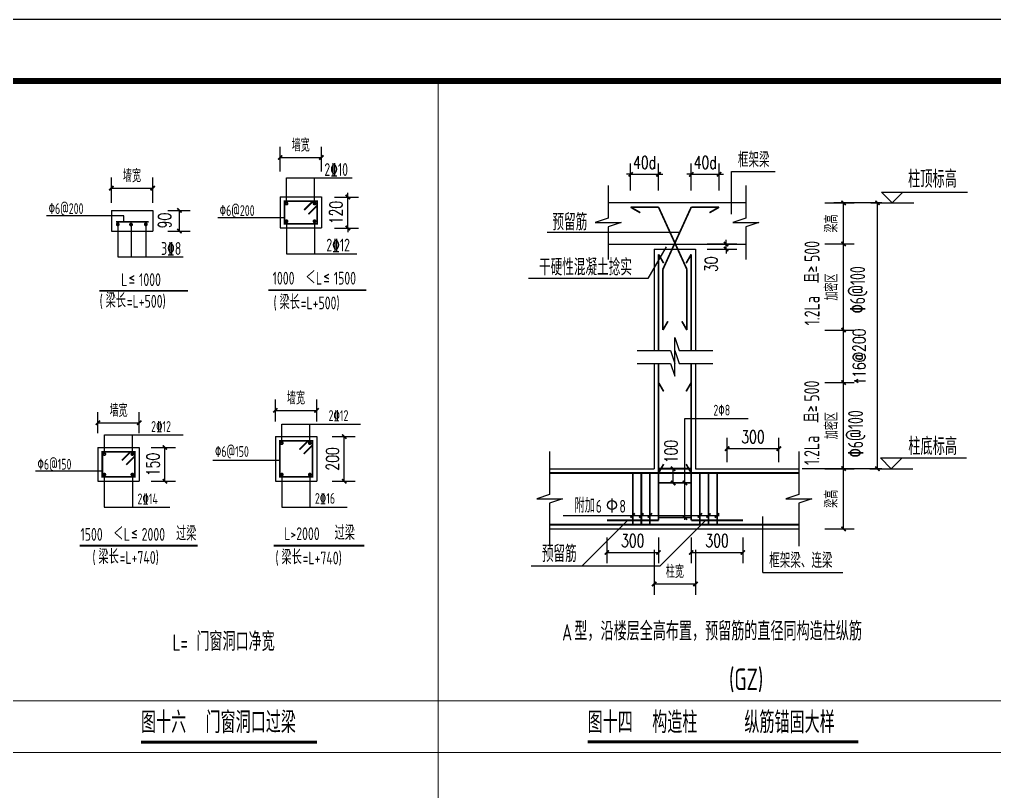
# Model space of a CAD drawing. Extents: x 1051052 to 1482120, y -981644 to -673261.
# Drawn here: x 1300945 to 1323603, y -778807 to -760876 of the extents above; entities that cross this region are included whole.
import ezdxf

# ---------------------------------------------------------------- set-up
doc = ezdxf.new("R2010")
doc.units = 0
doc.header["$LTSCALE"] = 1000
doc.header["$MEASUREMENT"] = 0
for name, color, linetype in [('DIM_LEAD', 3, 'Continuous'), ('PUB_DIM', 3, 'Continuous'), ('PUB_TEXT', 7, 'Continuous'), ('TK', 142, 'Continuous'), ('填充', 8, 'Continuous'), ('墙线__粗线', 7, 'Continuous'), ('尺寸线及数字', 253, 'Continuous'), ('层0', 7, 'Continuous'), ('折断线', 7, 'Continuous'), ('钢筋', 1, 'Continuous')]:
    doc.layers.add(name, color=color, linetype=linetype)
doc.layers.add('TEXT', color=7, linetype='Continuous', lineweight=25)
doc.layers.add('图框外框__细线', color=9, linetype='Continuous', lineweight=18)
doc.styles.add('_TCH_DIM_T3', font='SIMPLEX', dxfattribs={"width": 0.705882, "bigfont": 'GBCBIG'})
doc.styles.add('TSSD_Num', font='Tssdeng.shx', dxfattribs={"width": 0.7, "bigfont": 'hztxt.shx'})
doc.dimstyles.new('_TCH_ARCH&&100', dxfattribs={"dimtxt": 297.5, "dimasz": 100, "dimexe": 250, "dimexo": 300, "dimgap": 126.25, "dimtad": 1, "dimdec": 0, "dimzin": 0, "dimdsep": 46, "dimtxsty": '_TCH_DIM_T3', "dimblk": 'ARCHTICK', "dimcen": 0.09, "dimclrt": 7, "dimazin": 2, "dimtfac": 1, "dimtdec": 0, "dimtix": 1, "dimtmove": 2, "dimatfit": 3, "dimfxl": 0, "dimtolj": 1, "dimtzin": 0, "dimarcsym": 0})

# ---------------------------------------------------------------- blocks, each defined once
blk = doc.blocks.new('_ArchTick')
at = {"color": 0, "linetype": 'ByBlock', "const_width": 0.4}
blk.add_lwpolyline([(-0.5, -0.5), (0.5, 0.5)], dxfattribs=at)
blk = doc.blocks.new('*D625')
at = {"layer": 'Defpoints', "color": 0, "transparency": 16777216}
for p in [(1319356, -771309), (1320095, -771309), (1319356, -772709)]:
    blk.add_point(p, dxfattribs=at)
at = {"layer": 'PUB_DIM', "color": 0, "lineweight": -2, "transparency": 16777216}
for p, q in [((1319656, -771309), (1320345, -771309)), ((1320095, -772709), (1320095, -771309)), ((1319656, -772709), (1320345, -772709))]:
    blk.add_line(p, q, dxfattribs=at)
at = {"layer": 'PUB_DIM', "color": 0, "lineweight": -2, "transparency": 16777216, "xscale": 100, "yscale": 100, "zscale": 100}
for p, rotation in [((1320095, -771309), 90), ((1320095, -772709), 270)]:
    blk.add_blockref('_ArchTick', p, dxfattribs=dict(at, rotation=rotation))
at = {"layer": 'PUB_DIM', "color": 7, "transparency": 16777216, "insert": (1319812, -772009), "char_height": 297.5, "attachment_point": 5, "rotation": 90, "style": '_TCH_DIM_T3'}
blk.add_mtext('\\A1;梁高', dxfattribs=at)
blk = doc.blocks.new('*D626')
at = {"layer": 'Defpoints', "color": 0, "transparency": 16777216}
for p in [(1319356, -769309), (1320095, -769309), (1319356, -771309)]:
    blk.add_point(p, dxfattribs=at)
at = {"layer": 'PUB_DIM', "color": 0, "lineweight": -2, "transparency": 16777216}
for p, q in [((1319656, -769309), (1320345, -769309)), ((1320095, -771309), (1320095, -769309)), ((1319656, -771309), (1320345, -771309))]:
    blk.add_line(p, q, dxfattribs=at)
at = {"layer": 'PUB_DIM', "color": 0, "lineweight": -2, "transparency": 16777216, "xscale": 100, "yscale": 100, "zscale": 100}
for p, rotation in [((1320095, -769309), 90), ((1320095, -771309), 270)]:
    blk.add_blockref('_ArchTick', p, dxfattribs=dict(at, rotation=rotation))
at = {"layer": 'PUB_DIM', "color": 7, "transparency": 16777216, "insert": (1319814, -770309), "char_height": 297.5, "attachment_point": 5, "rotation": 90, "style": '_TCH_DIM_T3'}
blk.add_mtext('\\A1;加密区', dxfattribs=at)
blk = doc.blocks.new('*D627')
at = {"layer": 'Defpoints', "color": 0, "transparency": 16777216}
for p in [(1319356, -768090), (1320095, -768090), (1319356, -769309)]:
    blk.add_point(p, dxfattribs=at)
at = {"layer": 'PUB_DIM', "color": 0, "lineweight": -2, "transparency": 16777216}
for p, q in [((1319656, -768090), (1320345, -768090)), ((1320095, -769309), (1320095, -768090)), ((1319656, -769309), (1320345, -769309))]:
    blk.add_line(p, q, dxfattribs=at)
at = {"layer": 'PUB_DIM', "color": 0, "lineweight": -2, "transparency": 16777216, "xscale": 100, "yscale": 100, "zscale": 100}
for p, rotation in [((1320095, -768090), 90), ((1320095, -769309), 270)]:
    blk.add_blockref('_ArchTick', p, dxfattribs=dict(at, rotation=rotation))
at = {"layer": 'PUB_DIM', "color": 7, "transparency": 16777216, "insert": (1320458, -768700), "char_height": 297.5, "attachment_point": 5, "rotation": 90, "style": '_TCH_DIM_T3'}
blk.add_mtext('\\A1;^ 16@200', dxfattribs=at)
blk = doc.blocks.new('*D628')
at = {"layer": 'Defpoints', "color": 0, "transparency": 16777216}
for p in [(1319356, -766090), (1320095, -766090), (1319356, -768090)]:
    blk.add_point(p, dxfattribs=at)
at = {"layer": 'PUB_DIM', "color": 0, "lineweight": -2, "transparency": 16777216}
for p, q in [((1319656, -766090), (1320345, -766090)), ((1320095, -768090), (1320095, -766090)), ((1319656, -768090), (1320345, -768090))]:
    blk.add_line(p, q, dxfattribs=at)
at = {"layer": 'PUB_DIM', "color": 0, "lineweight": -2, "transparency": 16777216, "xscale": 100, "yscale": 100, "zscale": 100}
for p, rotation in [((1320095, -766090), 90), ((1320095, -768090), 270)]:
    blk.add_blockref('_ArchTick', p, dxfattribs=dict(at, rotation=rotation))
at = {"layer": 'PUB_DIM', "color": 7, "transparency": 16777216, "insert": (1319814, -767090), "char_height": 297.5, "attachment_point": 5, "rotation": 90, "style": '_TCH_DIM_T3'}
blk.add_mtext('\\A1;加密区', dxfattribs=at)
blk = doc.blocks.new('*D629')
at = {"layer": 'Defpoints', "color": 0, "transparency": 16777216}
for p in [(1319356, -765134), (1320095, -765134), (1319356, -766090)]:
    blk.add_point(p, dxfattribs=at)
at = {"layer": 'PUB_DIM', "color": 0, "lineweight": -2, "transparency": 16777216}
for p, q in [((1319656, -765134), (1320345, -765134)), ((1320095, -766090), (1320095, -765134)), ((1319656, -766090), (1320345, -766090))]:
    blk.add_line(p, q, dxfattribs=at)
at = {"layer": 'PUB_DIM', "color": 0, "lineweight": -2, "transparency": 16777216, "xscale": 100, "yscale": 100, "zscale": 100}
for p, rotation in [((1320095, -765134), 90), ((1320095, -766090), 270)]:
    blk.add_blockref('_ArchTick', p, dxfattribs=dict(at, rotation=rotation))
at = {"layer": 'PUB_DIM', "color": 7, "transparency": 16777216, "insert": (1319812, -765612), "char_height": 297.5, "attachment_point": 5, "rotation": 90, "style": '_TCH_DIM_T3'}
blk.add_mtext('\\A1;梁高', dxfattribs=at)
blk = doc.blocks.new('*D630')
at = {"layer": 'Defpoints', "color": 0, "transparency": 16777216}
for p in [(1316555, -772605), (1317755, -772605), (1317755, -773257)]:
    blk.add_point(p, dxfattribs=at)
at = {"layer": 'PUB_DIM', "color": 0, "lineweight": -2, "transparency": 16777216}
for p, q in [((1316555, -772905), (1316555, -773507)), ((1317755, -772905), (1317755, -773507)), ((1316555, -773257), (1317755, -773257))]:
    blk.add_line(p, q, dxfattribs=at)
at = {"layer": 'PUB_DIM', "color": 0, "lineweight": -2, "transparency": 16777216, "xscale": 100, "yscale": 100, "zscale": 100, "rotation": 180}
blk.add_blockref('_ArchTick', (1316555, -773257), dxfattribs=at)
at = {"layer": 'PUB_DIM', "color": 0, "lineweight": -2, "transparency": 16777216, "xscale": 100, "yscale": 100, "zscale": 100}
blk.add_blockref('_ArchTick', (1317755, -773257), dxfattribs=at)
at = {"layer": 'PUB_DIM', "color": 7, "transparency": 16777216, "insert": (1317155, -772982), "char_height": 297.5, "attachment_point": 5, "style": '_TCH_DIM_T3'}
blk.add_mtext('\\A1;300', dxfattribs=at)
blk = doc.blocks.new('*D631')
at = {"layer": 'Defpoints', "color": 0, "transparency": 16777216}
for p in [(1315695, -772894), (1316655, -772894), (1316655, -773986)]:
    blk.add_point(p, dxfattribs=at)
at = {"layer": 'PUB_DIM', "color": 0, "lineweight": -2, "transparency": 16777216}
for p, q in [((1315695, -773194), (1315695, -774236)), ((1316655, -773194), (1316655, -774236)), ((1315695, -773986), (1316655, -773986))]:
    blk.add_line(p, q, dxfattribs=at)
at = {"layer": 'PUB_DIM', "color": 0, "lineweight": -2, "transparency": 16777216, "xscale": 100, "yscale": 100, "zscale": 100, "rotation": 180}
blk.add_blockref('_ArchTick', (1315695, -773986), dxfattribs=at)
at = {"layer": 'PUB_DIM', "color": 0, "lineweight": -2, "transparency": 16777216, "xscale": 100, "yscale": 100, "zscale": 100}
blk.add_blockref('_ArchTick', (1316655, -773986), dxfattribs=at)
at = {"layer": 'PUB_DIM', "color": 7, "transparency": 16777216, "insert": (1316175, -773701), "char_height": 297.5, "attachment_point": 5, "style": '_TCH_DIM_T3'}
blk.add_mtext('\\A1;柱宽', dxfattribs=at)
blk = doc.blocks.new('*D632')
at = {"layer": 'Defpoints', "color": 0, "transparency": 16777216}
for p in [(1314595, -772605), (1315795, -772605), (1315795, -773257)]:
    blk.add_point(p, dxfattribs=at)
at = {"layer": 'PUB_DIM', "color": 0, "lineweight": -2, "transparency": 16777216}
for p, q in [((1314595, -772905), (1314595, -773507)), ((1315795, -772905), (1315795, -773507)), ((1314595, -773257), (1315795, -773257))]:
    blk.add_line(p, q, dxfattribs=at)
at = {"layer": 'PUB_DIM', "color": 0, "lineweight": -2, "transparency": 16777216, "xscale": 100, "yscale": 100, "zscale": 100, "rotation": 180}
blk.add_blockref('_ArchTick', (1314595, -773257), dxfattribs=at)
at = {"layer": 'PUB_DIM', "color": 0, "lineweight": -2, "transparency": 16777216, "xscale": 100, "yscale": 100, "zscale": 100}
blk.add_blockref('_ArchTick', (1315795, -773257), dxfattribs=at)
at = {"layer": 'PUB_DIM', "color": 7, "transparency": 16777216, "insert": (1315195, -772982), "char_height": 297.5, "attachment_point": 5, "style": '_TCH_DIM_T3'}
blk.add_mtext('\\A1;300', dxfattribs=at)
blk = doc.blocks.new('*D633')
at = {"layer": 'Defpoints', "color": 0, "transparency": 16777216}
for p in [(1316134, -771309), (1316340, -771309), (1316340, -771641)]:
    blk.add_point(p, dxfattribs=at)
at = {"layer": 'PUB_DIM', "color": 0, "lineweight": -2, "transparency": 16777216}
for p, q in [((1316134, -771309), (1315884, -771309)), ((1316134, -771641), (1316134, -771309)), ((1316134, -771641), (1315884, -771641))]:
    blk.add_line(p, q, dxfattribs=at)
at = {"layer": 'PUB_DIM', "color": 0, "lineweight": -2, "transparency": 16777216, "xscale": 100, "yscale": 100, "zscale": 100}
for p, rotation in [((1316134, -771309), 90), ((1316134, -771641), 270)]:
    blk.add_blockref('_ArchTick', p, dxfattribs=dict(at, rotation=rotation))
at = {"layer": 'PUB_DIM', "color": 7, "transparency": 16777216, "insert": (1316085, -770912), "char_height": 297.5, "attachment_point": 5, "rotation": 90, "style": '_TCH_DIM_T3'}
blk.add_mtext('\\A1;100', dxfattribs=at)
blk = doc.blocks.new('*D634')
at = {"layer": 'Defpoints', "color": 0, "transparency": 16777216}
for p in [(1318590, -770844), (1317390, -771461), (1318590, -771461)]:
    blk.add_point(p, dxfattribs=at)
at = {"layer": 'PUB_DIM', "color": 0, "lineweight": -2, "transparency": 16777216}
for p, q in [((1317390, -771161), (1317390, -770594)), ((1318590, -771161), (1318590, -770594)), ((1317390, -770844), (1318590, -770844))]:
    blk.add_line(p, q, dxfattribs=at)
at = {"layer": 'PUB_DIM', "color": 0, "lineweight": -2, "transparency": 16777216, "xscale": 100, "yscale": 100, "zscale": 100, "rotation": 180}
blk.add_blockref('_ArchTick', (1317390, -770844), dxfattribs=at)
at = {"layer": 'PUB_DIM', "color": 0, "lineweight": -2, "transparency": 16777216, "xscale": 100, "yscale": 100, "zscale": 100}
blk.add_blockref('_ArchTick', (1318590, -770844), dxfattribs=at)
at = {"layer": 'PUB_DIM', "color": 7, "transparency": 16777216, "insert": (1317990, -770569), "char_height": 297.5, "attachment_point": 5, "style": '_TCH_DIM_T3'}
blk.add_mtext('\\A1;300', dxfattribs=at)
blk = doc.blocks.new('*D635')
at = {"layer": 'Defpoints', "color": 0, "transparency": 16777216}
for p in [(1316624, -766090), (1316624, -766210), (1317364, -766090)]:
    blk.add_point(p, dxfattribs=at)
at = {"layer": 'PUB_DIM', "color": 0, "lineweight": -2, "transparency": 16777216}
for p, q in [((1317364, -766090), (1317364, -765990)), ((1316924, -766090), (1317614, -766090)), ((1316924, -766210), (1317614, -766210)), ((1317364, -766210), (1317364, -766090)), ((1317364, -766210), (1317364, -766310))]:
    blk.add_line(p, q, dxfattribs=at)
at = {"layer": 'PUB_DIM', "color": 0, "lineweight": -2, "transparency": 16777216, "xscale": 100, "yscale": 100, "zscale": 100}
for p, rotation in [((1317364, -766090), 270), ((1317364, -766210), 90)]:
    blk.add_blockref('_ArchTick', p, dxfattribs=dict(at, rotation=rotation))
at = {"layer": 'PUB_DIM', "color": 7, "transparency": 16777216, "insert": (1317019, -766560), "char_height": 297.5, "attachment_point": 5, "rotation": 90, "style": '_TCH_DIM_T3'}
blk.add_mtext('\\A1;30', dxfattribs=at)
blk = doc.blocks.new('*D636')
at = {"layer": 'Defpoints', "color": 0, "transparency": 16777216}
for p in [(1317203, -764472), (1316555, -765148), (1317203, -765148)]:
    blk.add_point(p, dxfattribs=at)
at = {"layer": 'PUB_DIM', "color": 0, "lineweight": -2, "transparency": 16777216}
for p, q in [((1316555, -764848), (1316555, -764222)), ((1317203, -764848), (1317203, -764222)), ((1316555, -764472), (1316455, -764472)), ((1316555, -764472), (1317203, -764472)), ((1317203, -764472), (1317303, -764472))]:
    blk.add_line(p, q, dxfattribs=at)
at = {"layer": 'PUB_DIM', "color": 0, "lineweight": -2, "transparency": 16777216, "xscale": 100, "yscale": 100, "zscale": 100}
blk.add_blockref('_ArchTick', (1316555, -764472), dxfattribs=at)
at = {"layer": 'PUB_DIM', "color": 0, "lineweight": -2, "transparency": 16777216, "xscale": 100, "yscale": 100, "zscale": 100, "rotation": 180}
blk.add_blockref('_ArchTick', (1317203, -764472), dxfattribs=at)
at = {"layer": 'PUB_DIM', "color": 7, "transparency": 16777216, "insert": (1316879, -764197), "char_height": 297.5, "attachment_point": 5, "style": '_TCH_DIM_T3'}
blk.add_mtext('\\A1;40d', dxfattribs=at)
blk = doc.blocks.new('*D637')
at = {"layer": 'Defpoints', "color": 0, "transparency": 16777216}
for p in [(1315795, -764472), (1315147, -765148), (1315795, -765148)]:
    blk.add_point(p, dxfattribs=at)
at = {"layer": 'PUB_DIM', "color": 0, "lineweight": -2, "transparency": 16777216}
for p, q in [((1315147, -764848), (1315147, -764222)), ((1315795, -764848), (1315795, -764222)), ((1315147, -764472), (1315047, -764472)), ((1315147, -764472), (1315795, -764472)), ((1315795, -764472), (1315895, -764472))]:
    blk.add_line(p, q, dxfattribs=at)
at = {"layer": 'PUB_DIM', "color": 0, "lineweight": -2, "transparency": 16777216, "xscale": 100, "yscale": 100, "zscale": 100}
blk.add_blockref('_ArchTick', (1315147, -764472), dxfattribs=at)
at = {"layer": 'PUB_DIM', "color": 0, "lineweight": -2, "transparency": 16777216, "xscale": 100, "yscale": 100, "zscale": 100, "rotation": 180}
blk.add_blockref('_ArchTick', (1315795, -764472), dxfattribs=at)
at = {"layer": 'PUB_DIM', "color": 7, "transparency": 16777216, "insert": (1315471, -764197), "char_height": 297.5, "attachment_point": 5, "style": '_TCH_DIM_T3'}
blk.add_mtext('\\A1;40d', dxfattribs=at)
blk = doc.blocks.new('*D638')
at = {"layer": 'Defpoints', "color": 0, "transparency": 16777216}
for p in [(1307911, -770564), (1308493, -770564), (1307911, -771602)]:
    blk.add_point(p, dxfattribs=at)
at = {"layer": 'PUB_DIM', "color": 0, "lineweight": -2, "transparency": 16777216}
for p, q in [((1308211, -770564), (1308743, -770564)), ((1308493, -771602), (1308493, -770564)), ((1308211, -771602), (1308743, -771602))]:
    blk.add_line(p, q, dxfattribs=at)
at = {"layer": 'PUB_DIM', "color": 0, "lineweight": -2, "transparency": 16777216, "xscale": 100, "yscale": 100, "zscale": 100}
for p, rotation in [((1308493, -770564), 90), ((1308493, -771602), 270)]:
    blk.add_blockref('_ArchTick', p, dxfattribs=dict(at, rotation=rotation))
at = {"layer": 'PUB_DIM', "color": 7, "transparency": 16777216, "insert": (1308218, -771083), "char_height": 297.5, "attachment_point": 5, "rotation": 90, "style": '_TCH_DIM_T3'}
blk.add_mtext('\\A1;200', dxfattribs=at)
blk = doc.blocks.new('*D639')
at = {"layer": 'Defpoints', "color": 0, "transparency": 16777216}
for p in [(1307851, -769955), (1306891, -770511), (1307851, -770511)]:
    blk.add_point(p, dxfattribs=at)
at = {"layer": 'PUB_DIM', "color": 0, "lineweight": -2, "transparency": 16777216}
for p, q in [((1306891, -770211), (1306891, -769705)), ((1307851, -770211), (1307851, -769705)), ((1306891, -769955), (1307851, -769955))]:
    blk.add_line(p, q, dxfattribs=at)
at = {"layer": 'PUB_DIM', "color": 0, "lineweight": -2, "transparency": 16777216, "xscale": 100, "yscale": 100, "zscale": 100, "rotation": 180}
blk.add_blockref('_ArchTick', (1306891, -769955), dxfattribs=at)
at = {"layer": 'PUB_DIM', "color": 0, "lineweight": -2, "transparency": 16777216, "xscale": 100, "yscale": 100, "zscale": 100}
blk.add_blockref('_ArchTick', (1307851, -769955), dxfattribs=at)
at = {"layer": 'PUB_DIM', "color": 7, "transparency": 16777216, "insert": (1307371, -769670), "char_height": 297.5, "attachment_point": 5, "style": '_TCH_DIM_T3'}
blk.add_mtext('\\A1;墙宽', dxfattribs=at)
blk = doc.blocks.new('*D640')
at = {"layer": 'Defpoints', "color": 0, "transparency": 16777216}
for p in [(1303701, -770817), (1304323, -770817), (1303701, -771602)]:
    blk.add_point(p, dxfattribs=at)
at = {"layer": 'PUB_DIM', "color": 0, "lineweight": -2, "transparency": 16777216}
for p, q in [((1304001, -770817), (1304573, -770817)), ((1304323, -771602), (1304323, -770817)), ((1304001, -771602), (1304573, -771602))]:
    blk.add_line(p, q, dxfattribs=at)
at = {"layer": 'PUB_DIM', "color": 0, "lineweight": -2, "transparency": 16777216, "xscale": 100, "yscale": 100, "zscale": 100}
for p, rotation in [((1304323, -770817), 90), ((1304323, -771602), 270)]:
    blk.add_blockref('_ArchTick', p, dxfattribs=dict(at, rotation=rotation))
at = {"layer": 'PUB_DIM', "color": 7, "transparency": 16777216, "insert": (1304048, -771210), "char_height": 297.5, "attachment_point": 5, "rotation": 90, "style": '_TCH_DIM_T3'}
blk.add_mtext('\\A1;150', dxfattribs=at)
blk = doc.blocks.new('*D641')
at = {"layer": 'Defpoints', "color": 0, "transparency": 16777216}
for p in [(1303727, -770244), (1302767, -770787), (1303727, -770787)]:
    blk.add_point(p, dxfattribs=at)
at = {"layer": 'PUB_DIM', "color": 0, "lineweight": -2, "transparency": 16777216}
for p, q in [((1302767, -770487), (1302767, -769994)), ((1303727, -770487), (1303727, -769994)), ((1302767, -770244), (1303727, -770244))]:
    blk.add_line(p, q, dxfattribs=at)
at = {"layer": 'PUB_DIM', "color": 0, "lineweight": -2, "transparency": 16777216, "xscale": 100, "yscale": 100, "zscale": 100, "rotation": 180}
blk.add_blockref('_ArchTick', (1302767, -770244), dxfattribs=at)
at = {"layer": 'PUB_DIM', "color": 0, "lineweight": -2, "transparency": 16777216, "xscale": 100, "yscale": 100, "zscale": 100}
blk.add_blockref('_ArchTick', (1303727, -770244), dxfattribs=at)
at = {"layer": 'PUB_DIM', "color": 7, "transparency": 16777216, "insert": (1303247, -769959), "char_height": 297.5, "attachment_point": 5, "style": '_TCH_DIM_T3'}
blk.add_mtext('\\A1;墙宽', dxfattribs=at)
blk = doc.blocks.new('*D642')
at = {"layer": 'Defpoints', "color": 0, "transparency": 16777216}
for p in [(1307967, -764999), (1308576, -764999), (1307967, -765719)]:
    blk.add_point(p, dxfattribs=at)
at = {"layer": 'PUB_DIM', "color": 0, "lineweight": -2, "transparency": 16777216}
for p, q in [((1308576, -764999), (1308576, -764899)), ((1308267, -764999), (1308826, -764999)), ((1308576, -765719), (1308576, -764999)), ((1308267, -765719), (1308826, -765719)), ((1308576, -765719), (1308576, -765819))]:
    blk.add_line(p, q, dxfattribs=at)
at = {"layer": 'PUB_DIM', "color": 0, "lineweight": -2, "transparency": 16777216, "xscale": 100, "yscale": 100, "zscale": 100}
for p, rotation in [((1308576, -764999), 270), ((1308576, -765719), 90)]:
    blk.add_blockref('_ArchTick', p, dxfattribs=dict(at, rotation=rotation))
at = {"layer": 'PUB_DIM', "color": 7, "transparency": 16777216, "insert": (1308301, -765359), "char_height": 297.5, "attachment_point": 5, "rotation": 90, "style": '_TCH_DIM_T3'}
blk.add_mtext('\\A1;120', dxfattribs=at)
blk = doc.blocks.new('*D643')
at = {"layer": 'Defpoints', "color": 0, "transparency": 16777216}
for p in [(1307961, -764080), (1307001, -764703), (1307961, -764703)]:
    blk.add_point(p, dxfattribs=at)
at = {"layer": 'PUB_TEXT', "color": 0, "lineweight": -2, "transparency": 16777216}
for p, q in [((1307001, -764403), (1307001, -763830)), ((1307961, -764403), (1307961, -763830)), ((1307001, -764080), (1307961, -764080))]:
    blk.add_line(p, q, dxfattribs=at)
at = {"layer": 'PUB_TEXT', "color": 0, "lineweight": -2, "transparency": 16777216, "xscale": 100, "yscale": 100, "zscale": 100, "rotation": 180}
blk.add_blockref('_ArchTick', (1307001, -764080), dxfattribs=at)
at = {"layer": 'PUB_TEXT', "color": 0, "lineweight": -2, "transparency": 16777216, "xscale": 100, "yscale": 100, "zscale": 100}
blk.add_blockref('_ArchTick', (1307961, -764080), dxfattribs=at)
at = {"layer": 'PUB_TEXT', "color": 7, "transparency": 16777216, "insert": (1307481, -763796), "char_height": 297.5, "attachment_point": 5, "style": '_TCH_DIM_T3'}
blk.add_mtext('\\A1;墙宽', dxfattribs=at)
blk = doc.blocks.new('*D644')
at = {"layer": 'Defpoints', "color": 0, "transparency": 16777216}
for p in [(1304091, -765311), (1304663, -765311), (1304091, -765791)]:
    blk.add_point(p, dxfattribs=at)
at = {"layer": 'PUB_DIM', "color": 0, "lineweight": -2, "transparency": 16777216}
for p, q in [((1304391, -765311), (1304913, -765311)), ((1304663, -765791), (1304663, -765311)), ((1304391, -765791), (1304913, -765791))]:
    blk.add_line(p, q, dxfattribs=at)
at = {"layer": 'PUB_DIM', "color": 0, "lineweight": -2, "transparency": 16777216, "xscale": 100, "yscale": 100, "zscale": 100}
for p, rotation in [((1304663, -765311), 90), ((1304663, -765791), 270)]:
    blk.add_blockref('_ArchTick', p, dxfattribs=dict(at, rotation=rotation))
at = {"layer": 'PUB_DIM', "color": 7, "transparency": 16777216, "insert": (1304318, -765545), "char_height": 297.5, "attachment_point": 5, "rotation": 90, "style": '_TCH_DIM_T3'}
blk.add_mtext('\\A1;90', dxfattribs=at)
blk = doc.blocks.new('*D645')
at = {"layer": 'Defpoints', "color": 0, "transparency": 16777216}
for p in [(1304040, -764793), (1303080, -765436), (1304040, -765436)]:
    blk.add_point(p, dxfattribs=at)
at = {"layer": 'PUB_TEXT', "color": 0, "lineweight": -2, "transparency": 16777216}
for p, q in [((1303080, -765136), (1303080, -764543)), ((1304040, -765136), (1304040, -764543)), ((1303080, -764793), (1304040, -764793))]:
    blk.add_line(p, q, dxfattribs=at)
at = {"layer": 'PUB_TEXT', "color": 0, "lineweight": -2, "transparency": 16777216, "xscale": 100, "yscale": 100, "zscale": 100, "rotation": 180}
blk.add_blockref('_ArchTick', (1303080, -764793), dxfattribs=at)
at = {"layer": 'PUB_TEXT', "color": 0, "lineweight": -2, "transparency": 16777216, "xscale": 100, "yscale": 100, "zscale": 100}
blk.add_blockref('_ArchTick', (1304040, -764793), dxfattribs=at)
at = {"layer": 'PUB_TEXT', "color": 7, "transparency": 16777216, "insert": (1303560, -764508), "char_height": 297.5, "attachment_point": 5, "style": '_TCH_DIM_T3'}
blk.add_mtext('\\A1;墙宽', dxfattribs=at)
blk = doc.blocks.new('A2K')
at = {"layer": 'TK'}
blk.add_lwpolyline([(0, 0), (59400, 0), (59400, 42000), (0, 42000)], close=True, dxfattribs=at)
at = {"layer": 'TK', "const_width": 100}
blk.add_lwpolyline([(2500, 1000), (58400, 1000), (58400, 41000), (2500, 41000)], close=True, dxfattribs=at)

msp = doc.modelspace()

# ---------------------------------------------------------------- linework, layer by layer
at = {"layer": 'DIM_LEAD', "ltscale": 1000}
for p, q in [((1317492.738, -765399.313), (1317492.738, -764407.313)), ((1317492.738, -764407.313), (1318507.194, -764407.313)), ((1307151.916, -765145.063), (1307151.916, -764557.063)), ((1307151.916, -764557.063), (1308673.447, -764557.063)), ((1307802.228, -765150.704), (1307802.228, -764557.063)), ((1303370.619, -765433.11), (1301574.15, -765433.11)), ((1303370.619, -765574.016), (1303370.619, -765433.11)), ((1307100.869, -765479.47), (1305550.572, -765479.47)), ((1307150.228, -765562.688), (1307150.228, -766318.72)), ((1307802.228, -765562.688), (1307802.228, -766318.72)), ((1303229.072, -765635.423), (1303229.072, -766391.423)), ((1303536.587, -765639.673), (1303536.587, -766395.673)), ((1303881.056, -765635.423), (1303881.056, -766391.423)), ((1316285.694, -765825.048), (1313208.596, -765825.048)), ((1315968.905, -766154.47), (1315544.913, -766888.876)), ((1303229.072, -766391.423), (1304749.056, -766391.423)), ((1307150.228, -766318.72), (1308780.43, -766318.72)), ((1315544.913, -766888.876), (1312772.913, -766888.876)), ((1307041.28, -770710.313), (1307041.28, -770272.86)), ((1307041.28, -770272.86), (1308871.812, -770272.86)), ((1307691.562, -770715.954), (1307691.562, -770272.86)), ((1316409.944, -772495.095), (1316409.944, -770143.079)), ((1316409.944, -770143.079), (1317881.937, -770143.079)), ((1302917.866, -770963.798), (1302917.866, -770526.345)), ((1302917.866, -770526.345), (1304748.398, -770526.345)), ((1306990.28, -771116.735), (1305439.905, -771116.735)), ((1302866.866, -771370.22), (1301316.491, -771370.22)), ((1302916.148, -771446.485), (1302916.148, -772202.485)), ((1303568.148, -771446.485), (1303568.148, -772202.485)), ((1307039.562, -771446.485), (1307039.562, -772202.485)), ((1307691.562, -771446.485), (1307691.562, -772202.485)), ((1302916.148, -772202.485), (1304436.148, -772202.485)), ((1307039.562, -772202.485), (1308559.562, -772202.485)), ((1315072.03, -772509.095), (1314009.413, -773571.72)), ((1316888.038, -772509.095), (1315825.405, -773571.72)), ((1315825.405, -773571.72), (1312837.209, -773571.72))]:
    msp.add_line(p, q, dxfattribs=at)
at = {"layer": 'PUB_DIM', "color": 3}
msp.add_line((1320883.569, -771311.032), (1320883.569, -765134.407), dxfattribs=at)
at = {"layer": 'PUB_TEXT'}
for q in [(1318216.812, -772420.204), (1320076.611, -773719.487)]:
    msp.add_line((1318216.812, -773719.487), q, dxfattribs=at)
at = {"layer": 'TEXT', "const_width": 70}
for points in [[(1303768.249, -777659.472), (1307860.679, -777659.472)], [(1314148.753, -777654.475), (1320438.235, -777654.475)]]:
    msp.add_lwpolyline(points, dxfattribs=at)
at = {"layer": '图框外框__细线'}
for p, q in [((1283564.523, -762304.095), (1353353.309, -762304.095)), ((1310676.155, -813604.095), (1310676.155, -762304.095)), ((1283564.523, -776704.095), (1353353.309, -776704.095)), ((1283564.523, -777904.095), (1353353.309, -777904.095))]:
    msp.add_line(p, q, dxfattribs=at)
at = {"layer": '墙线__粗线'}
for p, q in [((1317823.257, -765134.407), (1314623.257, -765134.407)), ((1314623.257, -766090.407), (1316655.288, -766090.407)), ((1315695.288, -766210.407), (1315695.288, -768565.516)), ((1315695.288, -766210.407), (1316655.288, -766210.407)), ((1316655.288, -766090.407), (1317823.257, -766090.407)), ((1316655.288, -766210.407), (1316655.288, -768565.516)), ((1315695.288, -768862.86), (1315695.288, -771309.079)), ((1316655.288, -768862.86), (1316655.288, -771309.079)), ((1313263.288, -771309.079), (1315695.288, -771309.079)), ((1316655.288, -771309.079), (1319055.257, -771309.079)), ((1313263.288, -772709.095), (1319055.257, -772709.095))]:
    msp.add_line(p, q, dxfattribs=at)
at = {"layer": '尺寸线及数字', "color": 7}
for p, q in [((1321224.937, -765134.407), (1320974.937, -764884.407)), ((1320974.937, -764884.407), (1322974.937, -764884.407)), ((1321474.937, -764884.407), (1321224.937, -765134.407)), ((1320724.937, -765134.407), (1321724.937, -765134.407)), ((1321203.406, -771309.079), (1320953.406, -771059.079)), ((1320953.406, -771059.079), (1322953.406, -771059.079)), ((1321453.406, -771059.079), (1321203.406, -771309.079)), ((1320703.406, -771309.079), (1321703.406, -771309.079))]:
    msp.add_line(p, q, dxfattribs=at)
at = {"layer": '尺寸线及数字'}
for p, q in [((1320983.569, -765134.407), (1319871.413, -765134.407)), ((1319971.413, -771309.079), (1319131.843, -771309.079)), ((1320983.569, -771309.079), (1319871.413, -771309.079)), ((1316309.944, -771641.079), (1316409.944, -771641.079)), ((1313580.569, -772395.938), (1315445.288, -772395.938)), ((1315195.288, -772295.938), (1315195.288, -772395.938)), ((1315345.288, -772395.938), (1316955.288, -772395.938)), ((1315395.288, -772295.938), (1315395.288, -772395.938)), ((1315595.288, -772295.938), (1315595.288, -772395.938)), ((1316755.288, -772295.938), (1316755.288, -772395.938)), ((1316905.288, -772395.938), (1317205.288, -772395.938)), ((1316955.288, -772295.938), (1316955.288, -772395.938)), ((1317155.288, -772295.938), (1317155.288, -772395.938)), ((1316309.944, -772445.095), (1316409.944, -772445.095))]:
    msp.add_line(p, q, dxfattribs=at)
at = {"layer": '尺寸线及数字', "const_width": 0.35}
for points in [[(1320833.569, -765084.407), (1320933.569, -765184.407)], [(1320796.788, -771257.126), (1320896.788, -771357.126)], [(1315145.288, -772445.938), (1315245.288, -772345.938)], [(1315345.288, -772445.938), (1315445.288, -772345.938)], [(1315545.288, -772445.938), (1315645.288, -772345.938)], [(1316359.944, -772395.095), (1316459.944, -772495.095)], [(1316705.288, -772445.938), (1316805.288, -772345.938)], [(1316905.288, -772445.938), (1317005.288, -772345.938)], [(1317105.288, -772445.938), (1317205.288, -772345.938)]]:
    msp.add_lwpolyline(points, dxfattribs=at)
at = {"layer": '层0'}
for p, q in [((1307001.447, -764998.548), (1307961.462, -764998.548)), ((1307001.447, -764998.548), (1307001.447, -765718.563)), ((1307961.462, -764998.548), (1307961.462, -765718.563)), ((1303080.306, -765311.282), (1304040.291, -765311.282)), ((1303080.306, -765311.282), (1303080.306, -765791.282)), ((1304040.291, -765311.282), (1304040.291, -765791.282)), ((1303080.306, -765791.282), (1304040.291, -765791.282)), ((1307001.447, -765718.563), (1307961.462, -765718.563)), ((1303568.148, -770969.438), (1303568.148, -770526.345)), ((1306890.812, -770563.813), (1306890.812, -771602.345)), ((1306890.812, -770563.813), (1307850.812, -770563.813)), ((1307850.812, -770563.813), (1307850.812, -771602.345)), ((1302767.398, -770817.298), (1302767.398, -771602.345)), ((1302767.398, -770817.298), (1303727.398, -770817.298)), ((1303727.398, -770817.298), (1303727.398, -771602.345)), ((1302767.398, -771602.345), (1303727.398, -771602.345)), ((1306890.812, -771602.345), (1307850.812, -771602.345)), ((1314711.153, -771998.302), (1314711.153, -772330.802))]:
    msp.add_line(p, q, dxfattribs=at)
msp.add_circle((1314711.153, -772155.802), 105, dxfattribs=at)
at = {"layer": '折断线'}
for points in [[(1314623.257, -764734.407), (1314623.257, -765492.407), (1314323.257, -765592.407), (1314923.257, -765592.407), (1314623.257, -765692.407), (1314623.257, -766450.407)], [(1317823.257, -764734.407), (1317823.257, -765492.407), (1317523.257, -765592.407), (1318123.257, -765592.407), (1317823.257, -765692.407), (1317823.257, -766450.407)], [(1315295.288, -768565.516), (1316075.288, -768565.516), (1316175.288, -768865.516), (1316175.288, -768265.516), (1316275.288, -768565.516), (1317055.288, -768565.516)], [(1315295.288, -768862.86), (1316075.288, -768862.86), (1316175.288, -769162.86), (1316175.288, -768562.86), (1316275.288, -768862.86), (1317055.288, -768862.86)], [(1313263.288, -770909.095), (1313263.288, -771909.079), (1312963.288, -772009.079), (1313563.257, -772009.079), (1313263.288, -772109.079), (1313263.288, -773109.095)], [(1319055.257, -770909.095), (1319055.257, -771909.079), (1318755.257, -772009.079), (1319355.257, -772009.079), (1319055.257, -772109.079), (1319055.257, -773109.095)]]:
    msp.add_lwpolyline(points, dxfattribs=at)
at = {"layer": '钢筋', "const_width": 40}
for points in [[(1307561.462, -765298.548), (1307761.462, -765098.548), (1307861.462, -765098.548), (1307861.462, -765618.954), (1307102.525, -765618.954), (1307102.525, -765098.548), (1307861.462, -765098.548), (1307861.462, -765198.548), (1307661.462, -765398.548)], [(1315795.288, -765234.407), (1315147.28, -765234.407)], [(1315147.28, -765234.407), (1315371.413, -765363.798)], [(1315795.288, -765234.407), (1316455.288, -766680.438)], [(1316555.288, -765234.407), (1315895.288, -766680.438)], [(1317203.257, -765234.407), (1316555.288, -765234.407)], [(1317203.257, -765234.407), (1316979.163, -765363.798)], [(1303944.541, -765574.016), (1303184.009, -765574.016)], [(1315795.288, -766330.407), (1315795.288, -768565.516)], [(1315795.288, -766330.407), (1315913.937, -766535.923)], [(1316555.257, -766330.407), (1316436.624, -766535.923)], [(1316555.288, -766330.407), (1316555.288, -768565.516)], [(1315895.288, -766680.438), (1315895.288, -768090.407)], [(1316455.288, -766680.438), (1316455.288, -768090.407)], [(1302796.33, -767175.967), (1304857.9, -767175.967)], [(1306727.913, -767162.762), (1309005.563, -767162.762)], [(1315895.288, -768090.407), (1316013.937, -767884.891)], [(1316455.257, -768090.407), (1316336.624, -767884.891)], [(1315795.288, -768862.86), (1315795.288, -772509.095)], [(1316555.288, -768862.86), (1316555.288, -772509.095)], [(1315795.288, -769309.095), (1315913.937, -769514.595)], [(1316555.288, -769309.095), (1316436.624, -769514.595)], [(1307450.812, -770863.813), (1307650.812, -770663.813), (1307750.812, -770663.813), (1307750.812, -771500.532), (1306992.655, -771500.532), (1306992.655, -770663.813), (1307750.812, -770663.813), (1307750.812, -770763.813), (1307550.812, -770963.813)], [(1303327.398, -771117.298), (1303527.398, -770917.298), (1303627.398, -770917.298), (1303627.398, -771500.532), (1302869.241, -771500.532), (1302869.241, -770917.298), (1303627.398, -770917.298), (1303627.398, -771017.298), (1303427.398, -771217.298)], [(1315795.288, -771409.079), (1315913.937, -771203.579)], [(1316555.288, -771409.079), (1316436.624, -771203.579)], [(1313263.288, -771409.079), (1319055.257, -771409.079)], [(1315195.288, -771409.079), (1315195.288, -772609.095)], [(1315395.288, -771409.079), (1315395.288, -772609.095)], [(1315595.288, -771409.079), (1315595.288, -772609.095)], [(1315795.288, -771309.079), (1316555.288, -771309.079)], [(1316755.288, -771409.079), (1316755.288, -772609.095)], [(1316955.288, -771409.079), (1316955.288, -772609.095)], [(1317155.288, -771409.079), (1317155.288, -772609.095)], [(1315795.288, -771641.079), (1316555.288, -771641.079)], [(1313263.288, -772609.095), (1319055.257, -772609.095)], [(1314595.288, -772509.095), (1315795.288, -772509.095)], [(1315795.288, -772445.095), (1316555.288, -772445.095)], [(1316555.288, -772509.095), (1317755.288, -772509.095)], [(1302341.074, -773097.438), (1305083.794, -773097.438)], [(1306853.556, -773097.438), (1308961.272, -773097.438)]]:
    msp.add_lwpolyline(points, dxfattribs=at)
for points in [[(1307175.228, -765150.704, 1), (1307125.228, -765150.704, 1), (1307175.228, -765150.704, 1)], [(1307827.228, -765150.704, 1), (1307777.228, -765150.704, 1), (1307827.228, -765150.704, 1)], [(1303254.072, -765635.423, 1), (1303204.072, -765635.423, 1), (1303254.072, -765635.423, 1)], [(1303561.587, -765639.673, 1), (1303511.587, -765639.673, 1), (1303561.587, -765639.673, 1)], [(1303906.056, -765635.423, 1), (1303856.056, -765635.423, 1), (1303906.056, -765635.423, 1)], [(1307175.228, -765562.688, 1), (1307125.228, -765562.688, 1), (1307175.228, -765562.688, 1)], [(1307827.228, -765562.688, 1), (1307777.228, -765562.688, 1), (1307827.228, -765562.688, 1)], [(1307064.562, -770715.954, 1), (1307014.562, -770715.954, 1), (1307064.562, -770715.954, 1)], [(1307716.562, -770715.954, 1), (1307666.562, -770715.954, 1), (1307716.562, -770715.954, 1)], [(1302941.148, -770969.438, 1), (1302891.148, -770969.438, 1), (1302941.148, -770969.438, 1)], [(1303593.148, -770969.438, 1), (1303543.148, -770969.438, 1), (1303593.148, -770969.438, 1)], [(1302941.148, -771446.485, 1), (1302891.148, -771446.485, 1), (1302941.148, -771446.485, 1)], [(1303593.148, -771446.485, 1), (1303543.148, -771446.485, 1), (1303593.148, -771446.485, 1)], [(1307064.562, -771446.485, 1), (1307014.562, -771446.485, 1), (1307064.562, -771446.485, 1)], [(1307716.562, -771446.485, 1), (1307666.562, -771446.485, 1), (1307716.562, -771446.485, 1)]]:
    msp.add_lwpolyline(points, format="xyb", dxfattribs=at)

# ---------------------------------------------------------------- block references
at = {"layer": 'PUB_DIM', "color": 3, "yscale": 100, "zscale": 100}
for p, xscale, rotation in [((1320883.569, -765134.407), 100, 90), ((1320883.569, -771311.032), 100, 90), ((1316409.944, -771641.079), 100, 90), ((1315195.288, -772395.938), -100, 270), ((1315395.288, -772395.938), -100, 270), ((1315595.288, -772395.938), -100, 270), ((1316409.944, -772445.095), 100, 90), ((1316755.288, -772395.938), -100, 270), ((1316955.288, -772395.938), -100, 270), ((1317155.288, -772395.938), -100, 270)]:
    msp.add_blockref('_ArchTick', p, dxfattribs=dict(at, xscale=xscale, rotation=rotation))
at = {"layer": '填充', "xscale": 1.427198797693996, "yscale": 1.427198797693996, "zscale": 1.427198797693996}
msp.add_blockref('A2K', (1279996.526, -820818.235), dxfattribs=at)

# ---------------------------------------------------------------- texts
at = {"layer": 'PUB_TEXT', "style": 'TSSD_Num', "width": 0.7}
for s, height, p in [('框架梁', 350, (1317640.382, -764309.278)), ('2%%13210', 297.5, (1308029.322, -764509.657)), ('柱顶标高', 405.1064, (1321594.218, -764784.001)), (' %%1306@200', 250, (1301514.244, -765392.985)), (' %%1306@200', 250, (1305490.619, -765439.345)), ('预留筋', 385.8156, (1313329.268, -765772.657)), ('3%%1328', 297.5, (1304235.758, -766344.016)), ('2%%13212', 297.5, (1308075.012, -766263.94)), ('干硬性混凝土捻实', 385.8156, (1313016.819, -766821.126)), ('＜', 337.589, (1307587.831, -767033.506)), ('L', 297.5, (1303307.791, -767067.499)), ('≤', 337.589, (1303477.791, -767067.499)), ('1000', 297.5, (1303723.535, -767067.499)), ('1000', 297.5, (1306827.831, -767033.506)), ('L', 297.5, (1307833.575, -767033.506)), ('≤', 337.589, (1308003.575, -767033.506)), ('1500', 297.5, (1308249.32, -767033.506)), ('(', 297.5, (1302807.23, -767569.958)), ('梁长', 337.5887, (1302947.23, -767569.958)), ('=L+500)', 297.5, (1303438.719, -767569.958)), ('(', 297.5, (1306848.005, -767608.425)), ('梁长', 337.5887, (1306988.005, -767608.425)), ('=L+500)', 297.5, (1307479.495, -767608.425)), ('2%%1308', 250, (1317069.976, -770074.329)), ('2%%13212', 250, (1308127.124, -770200.095)), ('2%%13212', 250, (1304003.71, -770453.579)), ('柱底标高', 405.1064, (1321598.624, -770992.313)), (' %%1306@150', 250, (1305379.999, -771035.608)), (' %%1306@150', 250, (1301256.585, -771330.095)), ('2%%13214', 250, (1303686.773, -772135.132)), ('2%%13216', 250, (1307810.187, -772124.845)), ('附加', 337.5887, (1313844.663, -772330.802)), ('6', 297.5, (1314336.153, -772330.802)), ('8', 297.5, (1314886.153, -772330.802)), ('过梁', 337.5887, (1304583.199, -772984.104)), ('过梁', 337.5887, (1308267.624, -772968.99)), ('1500', 297.5, (1302361.71, -772984.104)), ('＜', 337.589, (1303121.71, -772984.104)), ('L', 297.5, (1303367.455, -772984.104)), ('≤', 337.589, (1303537.455, -772984.104)), ('2000', 297.5, (1303783.199, -772984.104)), ('L>2000', 297.5, (1307097.624, -772968.99)), ('预留筋', 385.8156, (1313082.91, -773476.716)), ('(', 297.5, (1302639.825, -773520.837)), ('梁长', 337.5887, (1302779.825, -773520.837)), ('=L+740)', 297.5, (1303271.315, -773520.837)), ('(', 297.5, (1306892.322, -773532.28)), ('梁长', 337.5887, (1307032.322, -773532.28)), ('=L+740)', 297.5, (1307523.812, -773532.28)), ('框架梁、连梁', 350, (1318367.894, -773616.099)), ('型，沿楼层全高布置，预留筋的直径同构造柱纵筋', 434.04255, (1313839.013, -775300.423)), ('门窗洞口净宽', 434.0426, (1305054.36, -775540.042)), ('A', 382.5, (1313556.155, -775300.423)), ('L=', 382.5, (1304501.503, -775540.042)), ('(GZ)', 500, (1317433.135, -776452.013)), ('图十六', 500, (1303768.249, -777452.013)), ('门窗洞口过梁', 500, (1305267.532, -777452.013)), ('图十四', 500, (1314148.753, -777452.013)), ('构造柱', 500, (1315648.036, -777452.013)), ('纵筋锚固大样', 500, (1317789.868, -777452.013))]:
    msp.add_text(s, height=height, dxfattribs=at).set_placement(p)
for s, p in [('500', (1319536.781, -766508.625)), ('且≥', (1319536.781, -766998.625)), ('%%1306@100', (1320597.073, -767699.983)), ('1.2La', (1319536.781, -767978.625)), ('500', (1319530.032, -769752.635)), ('且≥', (1319530.032, -770242.634)), ('%%1306@100', (1320549.106, -771044.969)), ('1.2La', (1319530.032, -771222.634))]:
    msp.add_text(s, height=350, rotation=90, dxfattribs=at).set_placement(p)

# ---------------------------------------------------------------- dimensions: what is measured, and where the dimension line sits
at = {"layer": 'PUB_DIM', "color": 3}
for p1, p2, distance, text, picture, middle in [((1315147.28, -765148.07), (1315795.288, -765148.07), 676.367, '40d', '*D637', (1315471.284, -764196.703)), ((1316555.288, -765148.07), (1317203.296, -765148.07), 676.367, '40d', '*D636', (1316879.292, -764196.703)), ((1307966.987, -765718.563), (1307966.987, -764998.548), -609.314, '120', '*D642', (1308301.301, -765358.556)), ((1319355.715, -766090.407), (1319355.715, -765134.407), -739.57, '梁高', '*D629', (1319812.082, -765612.407)), ((1319355.715, -768090.407), (1319355.715, -766090.407), -739.57, '加密区', '*D628', (1319813.723, -767090.407)), ((1319355.715, -771309.079), (1319355.715, -769309.095), -739.57, '加密区', '*D626', (1319813.723, -770309.087)), ((1306890.812, -770511.045), (1307850.812, -770511.045), 556.293, '墙宽', '*D639', (1307370.812, -769669.908)), ((1302767.398, -770786.606), (1303727.398, -770786.606), 542.789, '墙宽', '*D641', (1303247.398, -769958.973)), ((1307911.235, -771602.345), (1307911.235, -770563.813), -581.416, '200', '*D638', (1308217.651, -771083.079)), ((1317390.351, -771461.221), (1318590.351, -771461.221), 617.312, '300', '*D634', (1317990.351, -770568.909)), ((1303701.386, -771602.345), (1303701.386, -770817.298), -621.529, '150', '*D640', (1304047.915, -771209.821)), ((1319355.715, -772709.095), (1319355.715, -771309.079), -739.57, '梁高', '*D625', (1319812.082, -772009.087)), ((1314595.288, -772605.091), (1315795.288, -772605.091), -652.328, '300', '*D632', (1315195.288, -772982.419)), ((1316555.288, -772605.091), (1317755.288, -772605.091), -652.328, '300', '*D630', (1317155.288, -772982.419)), ((1315695.288, -772894.345), (1316655.288, -772894.345), -1091.923, '柱宽', '*D631', (1316175.288, -773701.424))]:
    dim = msp.add_aligned_dim(p1=p1, p2=p2, distance=distance, text=text, dimstyle='_TCH_ARCH&&100', dxfattribs=at)
    dim.commit()
    dim.dimension.update_dxf_attribs({"geometry": picture, "text_midpoint": middle})
for base, p1, p2, text, picture, middle in [((1304663.272, -765311.282), (1304090.563, -765791.282), (1304090.563, -765311.282), '90', '*D644', (1304318.272, -765544.689)), ((1317363.607, -766090.407), (1316624.045, -766210.407), (1316624.045, -766090.407), '30', '*D635', (1317018.607, -766560.407)), ((1320095.285, -768090.407), (1319355.715, -769309.095), (1319355.715, -768090.407), '^ 16@200', '*D627', (1320458.491, -768699.751)), ((1316133.587, -771309.079), (1316339.716, -771641.079), (1316339.716, -771309.079), '100', '*D633', (1316085.442, -770912.205))]:
    dim = msp.add_linear_dim(base=base, p1=p1, p2=p2, angle=90, text=text, dimstyle='_TCH_ARCH&&100', dxfattribs=at)
    dim.commit()
    dim.dimension.update_dxf_attribs({"geometry": picture, "text_midpoint": middle, "dimtype": 129})
at = {"layer": 'PUB_TEXT'}
for p1, p2, distance, picture, middle in [((1307001.447, -764702.798), (1307961.462, -764702.798), 622.374, '*D643', (1307481.455, -763795.58)), ((1303080.306, -765435.506), (1304040.291, -765435.506), 642.286, '*D645', (1303560.298, -764508.376))]:
    dim = msp.add_aligned_dim(p1=p1, p2=p2, distance=distance, text='墙宽', dimstyle='_TCH_ARCH&&100', dxfattribs=at)
    dim.commit()
    dim.dimension.update_dxf_attribs({"geometry": picture, "text_midpoint": middle})

doc.saveas('drawing.dxf')
